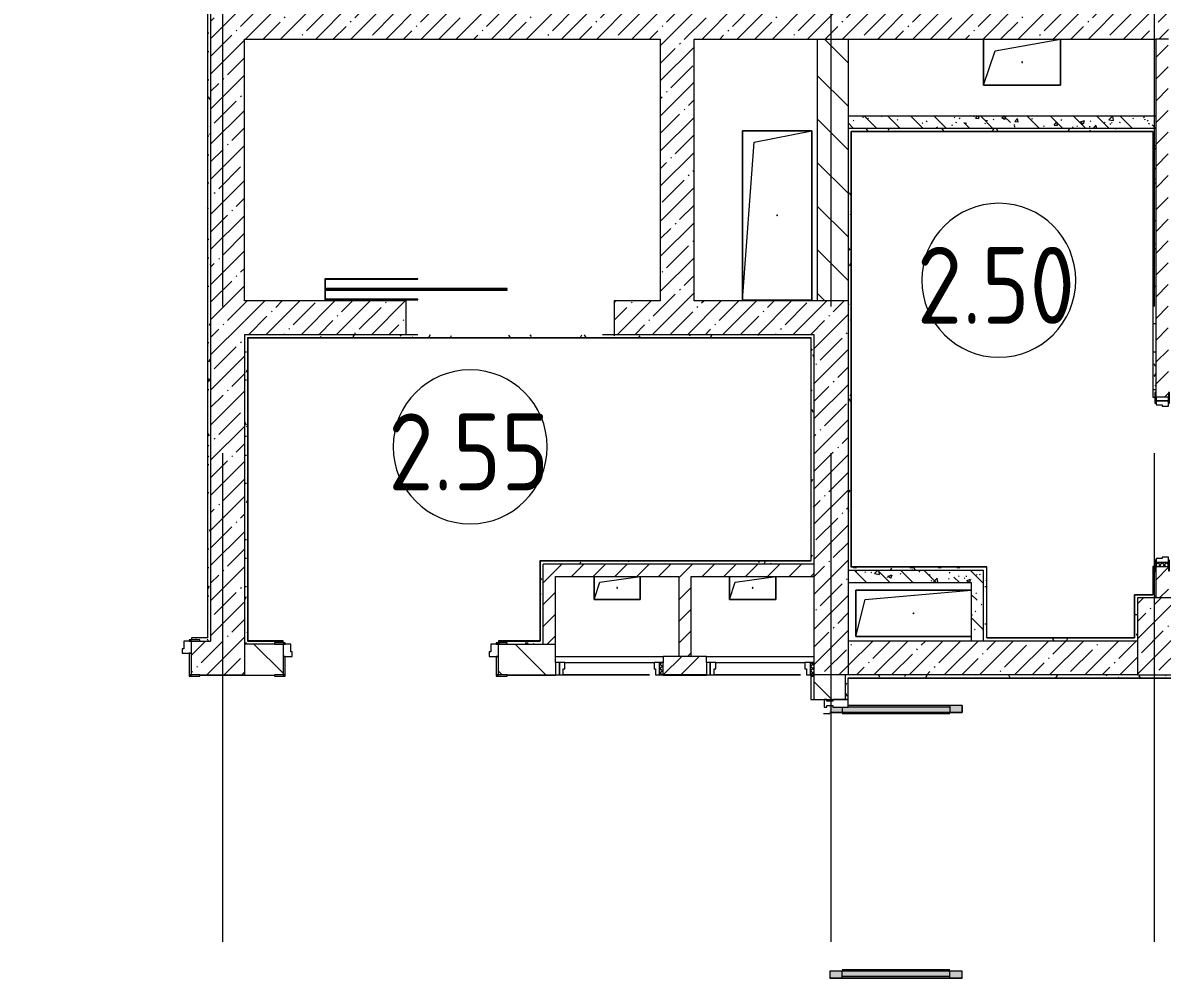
# Model space of a CAD drawing. Header units: millimetres. Extents: x -625 to 415037, y -3642 to 102118.
# Drawn here: x 242132 to 249532, y 85949 to 92176 of the extents above; entities that cross this region are included whole.
import ezdxf

# ---------------------------------------------------------------- set-up
doc = ezdxf.new("R2010")
doc.units = ezdxf.units.MM
doc.linetypes.add('Осевая', pattern=[6350, 1270, -952.5, 3175, -952.5])
for name, color, linetype, lineweight in [('A-AREA-IDEN', 7, 'Continuous', 9), ('A-DETL-GENF', 7, 'Continuous', 9), ('A-DOOR-FRAM-2', 7, 'Continuous', 5), ('A-GENM', 7, 'Continuous', 9), ('A-GLAZ-CWMG', 7, 'Continuous', 9), ('A-GLAZ-CWMG-1', 7, 'Continuous', 20), ('A-WALL', 7, 'Continuous', 5), ('I-WALL', 7, 'Continuous', 5), ('S-COLS', 7, 'Continuous', 9), ('S-COLS-1', 7, 'Continuous', 5), ('Оси', 7, 'Continuous', 9), ('Оси-2', 7, 'Осевая', 9)]:
    doc.layers.add(name, color=color, linetype=linetype, lineweight=lineweight)
doc.layers.add('A-AREA-PATT-2', color=7, linetype='Continuous', lineweight=5, true_color=0xcde0ef, transparency=1)
doc.layers.add('A-FLOR-PATT-1', color=7, linetype='Continuous', lineweight=9, true_color=0xeef6ff, transparency=0.5)
for name, color, linetype, lineweight, true_color in [('A-DOOR-1', 7, 'Continuous', 5, 0xc0c0c0), ('A-DOOR-FRAM-1', 7, 'Continuous', 5, 0xc0c0c0), ('A-WALL-1', 9, 'Continuous', 5, 0x808080), ('A-WALL-FNSH-1', 9, 'Continuous', 5, 0x808080)]:
    doc.layers.add(name, color=color, linetype=linetype, lineweight=lineweight, true_color=true_color)
doc.layers.get('A-DOOR-1').off()
doc.styles.add('GOST Common', font='', dxfattribs={"width": 0.9, "height": 500})
doc.styles.get('GOST Common').set_extended_font_data('GOST Common')
pattern_1 = [(45, (148772.12, 0), (-114.04925, 114.04925), []), (45, (148886.17, 0), (-114.04925, 114.04925), [201.612, -40.322, 6.706, -33.617])]
pattern_2 = [(135, (148772.12, 0), (-141.42136, -141.42136), [])]
pattern_3 = [(45, (148772.12, 0), (-70.71068, 70.71068), [])]
pattern_4 = [(135, (148772.12, 0), (-150.8683, -150.8683), [213.36, -35.56, 7.112, -35.56]), (135, (148772.12, 150.77), (-150.8683, -150.8683), []), (50, (148772.12, 0), (255.05767, -22.3145), [26.67, -293.37]), (355, (148772.12, 0), (-49.3404, 267.47914), [21.336, -234.696]), (100.451, (148793.38, -1.86), (205.71947, 245.16356), [22.666, -249.326]), (46.184, (148772.12, 71.12), (379.511, -58.86), [40.005, -440.055]), (96.636, (148803.75, 66.2), (332.3634, 346.3991), [33.999, -373.989]), (351.184, (148772.12, 71.12), (332.3669, 346.3953), [32.004, -352.044]), (21, (148807.68, 53.34), (212.26017, -143.17112), [26.67, -293.37]), (326, (148807.68, 53.34), (86.52236, 257.8632), [21.336, -234.696]), (71.451, (148825.37, 41.4), (298.78395, 114.6901), [22.666, -249.326]), (37.5, (148772.12, 0), (4.32385, 118.37751), [6.706, -225.146, 6.706, -231.546, -235.585]), (37.5, (148772.12, 0), (4.32385, 118.37751), [-470.103, 6.706, -228.879]), (7.5, (148772.12, 0), (93.54758, 140.2533), [6.706, -129.134, 6.706, -219.812, -89.789]), (7.5, (148772.12, 0), (93.54758, 140.2533), [-362.356, 6.706, -83.083]), (327.5, (148692.82, 0), (189.82734, -8.02019), [6.706, -82.194, 6.706, -270.662, -368.046]), (327.5, (148692.82, 0), (189.82734, -8.02019), [-366.268, 6.706, -361.34]), (317.5, (148657.26, 0), (207.38114, 35.59764), [6.706, -108.864, 6.706, -177.495, -261.366]), (317.5, (148657.26, 0), (207.38114, 35.59764), [-299.771, 6.706, -254.66])]
pattern_5 = [(45, (-171.384, 124.685), (-14.1421, 14.1421), []), (135, (-171.384, 124.685), (-14.1421, -14.1421), [])]
pattern_6 = [(0, (148772.123, 0), (243.84, 60.96), [20.117, -162.763, 20.117, -162.763, -975.36]), (0, (148772.123, 0), (243.84, 60.96), [-365.76, 20.117, -345.643, 20.117, -162.763, -426.72]), (0, (148772.123, 0), (243.84, 60.96), [-914.4, 20.117, -101.803, 20.117, -284.683]), (120, (148863.563, 30.48), (-174.71291, 180.691634), [20.117, -162.763, 20.117, -162.763, -975.36]), (120, (148863.563, 30.48), (-174.71291, 180.691634), [-365.76, 20.117, -345.643, 20.117, -162.763, -426.72]), (120, (148863.563, 30.48), (-174.71291, 180.691634), [-914.4, 20.117, -101.803, 20.117, -284.683]), (240, (148894.043, 152.4), (-69.12709, -241.651634), [20.117, -162.763, 20.117, -162.763, -975.36]), (240, (148894.043, 152.4), (-69.12709, -241.651634), [-365.76, 20.117, -345.643, 20.117, -162.763, -426.72]), (240, (148894.043, 152.4), (-69.12709, -241.651634), [-914.4, 20.117, -101.803, 20.117, -284.683])]

# ---------------------------------------------------------------- blocks, each defined once
blk = doc.blocks.new('110_Дверь_СКБ_1Ст_Внутренняя1 - Д-3б_п_ 1100x2100h_много всего 2-32816779-Объем проектирования 2 этажа')
at = {"layer": 'A-DOOR-FRAM-2'}
h = blk.add_hatch(dxfattribs=at)
h.set_pattern_fill('FP_200', color=256, style=0, pattern_type=2)
h.set_pattern_definition([(45, (-371.384, 104.685), (-14.1421, 14.1421), []), (135, (-371.384, 104.685), (-14.1421, -14.1421), [])])
h.paths.add_polyline_path([(-537.5, 40), (-537.5, -40), (-512.5, -37.7), (-512.5, 40)])
at = {"layer": 'A-DOOR-FRAM-1'}
for p, q in [((-497.5, 48), (-567.5, 48)), ((-567.5, 48), (-567.5, 40)), ((-567.5, 40), (-497.5, 40)), ((-512.5, 40), (-537.5, 40)), ((-537.5, 40), (-537.5, -40)), ((-487.5, 40), (-512.5, 40)), ((-512.5, 40), (-512.5, -40)), ((-512.5, -40), (-512.5, 40)), ((-497.5, 40), (-512.5, 40)), ((-512.5, 40), (-512.5, 39)), ((-512.5, 39), (-497.5, 39)), ((-497.5, 40), (-497.5, 48)), ((-497.5, 39), (-497.5, 40)), ((-487.5, 0), (-487.5, 40)), ((-477.5, 0), (-487.5, 0)), ((-477.5, -40), (-477.5, 0)), ((512.5, 0), (502.5, 0)), ((502.5, 0), (502.5, -40)), ((512.5, 40), (512.5, 0)), ((537.5, 40), (512.5, 40)), ((592.5, 48), (522.5, 48)), ((522.5, 48), (522.5, 40)), ((537.5, 40), (522.5, 40)), ((522.5, 40), (522.5, 39)), ((522.5, 40), (592.5, 40)), ((522.5, 39), (537.5, 39)), ((537.5, -40), (537.5, 40)), ((562.5, 40), (537.5, 40)), ((537.5, 40), (537.5, -40)), ((537.5, 39), (537.5, 40)), ((562.5, -40), (562.5, 40)), ((592.5, 40), (592.5, 48)), ((-497.5, -40), (-567.5, -40)), ((-567.5, -40), (-567.5, -48)), ((-567.5, -48), (-497.5, -48)), ((-537.5, -40), (-512.5, -40)), ((-497.5, -39), (-512.5, -39)), ((-512.5, -39), (-512.5, -40)), ((-512.5, -40), (-477.5, -40)), ((-512.5, -40), (-497.5, -40)), ((-497.5, -40), (-497.5, -39)), ((-497.5, -48), (-497.5, -40)), ((502.5, -40), (537.5, -40)), ((537.5, -39), (522.5, -39)), ((522.5, -39), (522.5, -40)), ((522.5, -40), (537.5, -40)), ((592.5, -40), (522.5, -40)), ((522.5, -40), (522.5, -48)), ((522.5, -48), (592.5, -48)), ((537.5, -40), (537.5, -39)), ((537.5, -40), (562.5, -40)), ((592.5, -48), (592.5, -40))]:
    blk.add_line(p, q, dxfattribs=at)
blk = doc.blocks.new('110_Дверь_СКБ_2Ст - Д-1_л_Лестничная клетка EIS60 2-V348-Объем проектирования 2 этажа')
at = {"layer": 'A-DOOR-FRAM-1'}
for p, q in [((-672.5, 118), (-742.5, 118)), ((-742.5, 118), (-742.5, 110)), ((-742.5, 110), (-672.5, 110)), ((-637.5, 110), (-687.5, 110)), ((-687.5, 110), (-687.5, 30)), ((-672.5, 110), (-672.5, 118)), ((-637.5, 60), (-637.5, 110)), ((662.5, 110), (662.5, 60)), ((712.5, 110), (662.5, 110)), ((767.5, 118), (697.5, 118)), ((697.5, 118), (697.5, 110)), ((697.5, 110), (767.5, 110)), ((712.5, 30), (712.5, 110)), ((767.5, 110), (767.5, 118)), ((-687.5, 30), (-627.5, 30)), ((-672.5, 30), (-687.5, 30)), ((-687.5, 30), (-687.5, -110)), ((-672.5, -110), (-672.5, 30)), ((-627.5, 60), (-637.5, 60)), ((-627.5, 30), (-627.5, 60)), ((662.5, 60), (652.5, 60)), ((652.5, 60), (652.5, 30)), ((652.5, 30), (712.5, 30)), ((712.5, 30), (697.5, 30)), ((697.5, 30), (697.5, -110)), ((712.5, -110), (712.5, 30)), ((-672.5, -110), (-742.5, -110)), ((-742.5, -110), (-742.5, -118)), ((-742.5, -118), (-672.5, -118)), ((-687.5, -110), (-672.5, -110)), ((-672.5, -118), (-672.5, -110)), ((697.5, -110), (712.5, -110)), ((767.5, -110), (697.5, -110)), ((697.5, -110), (697.5, -118)), ((697.5, -118), (767.5, -118)), ((767.5, -118), (767.5, -110))]:
    blk.add_line(p, q, dxfattribs=at)
blk = doc.blocks.new('110_Дверь_СКБ_2Ст - Д-3а 1450x2100h_Лестничная клетка из коридора-32352288-Объем проектирования 2 этажа')
at = {"layer": 'A-DOOR-FRAM-1'}
for p, q in [((-672.5, 108), (-742.5, 108)), ((-742.5, 108), (-742.5, 100)), ((-742.5, 100), (-672.5, 100)), ((-637.5, 100), (-687.5, 100)), ((-687.5, 100), (-687.5, 20)), ((-672.5, 100), (-672.5, 108)), ((-637.5, 50), (-637.5, 100)), ((662.5, 100), (662.5, 50)), ((712.5, 100), (662.5, 100)), ((767.5, 108), (697.5, 108)), ((697.5, 108), (697.5, 100)), ((697.5, 100), (767.5, 100)), ((712.5, 20), (712.5, 100)), ((767.5, 100), (767.5, 108)), ((-687.5, 20), (-627.5, 20)), ((-672.5, 20), (-687.5, 20)), ((-687.5, 20), (-687.5, -100)), ((-672.5, -100), (-672.5, 20)), ((-627.5, 50), (-637.5, 50)), ((-627.5, 20), (-627.5, 50)), ((662.5, 50), (652.5, 50)), ((652.5, 50), (652.5, 20)), ((652.5, 20), (712.5, 20)), ((712.5, 20), (697.5, 20)), ((697.5, 20), (697.5, -100)), ((712.5, -100), (712.5, 20)), ((-672.5, -100), (-742.5, -100)), ((-742.5, -100), (-742.5, -108)), ((-742.5, -108), (-672.5, -108)), ((-687.5, -100), (-672.5, -100)), ((-672.5, -108), (-672.5, -100)), ((697.5, -100), (712.5, -100)), ((767.5, -100), (697.5, -100)), ((697.5, -100), (697.5, -108)), ((697.5, -108), (767.5, -108)), ((767.5, -108), (767.5, -100))]:
    blk.add_line(p, q, dxfattribs=at)
blk = doc.blocks.new('GM_Отверстие прямоугольное _в плите_ - Отверстие-21604515-Объем проектирования 2 этажа')
at = {"layer": 'A-GENM'}
for p, q in [((-225, -550), (-225, 550)), ((-225, 550), (225, 550)), ((225, 550), (-225, 550)), ((-225, 550), (-225, -550)), ((-150, 475), (225, 550)), ((225, 550), (225, -550)), ((225, -550), (225, 550)), ((-225, -550), (-150, 475)), ((225, -550), (-225, -550)), ((-225, -550), (225, -550))]:
    blk.add_line(p, q, dxfattribs=at)
for start, end in [(360, 180), (180, 360)]:
    blk.add_arc((0, 0), 2.5, start, end, dxfattribs=at)
blk = doc.blocks.new('GM_Отверстие прямоугольное _в плите_ - Отверстие-21606279-Объем проектирования 2 этажа')
at = {"layer": 'A-GENM'}
for p, q in [((-375, -150), (-375, 150)), ((-375, 150), (375, 150)), ((375, 150), (-375, 150)), ((-375, 150), (-375, -150)), ((-315, 90), (375, 150)), ((-375, -150), (-315, 90)), ((375, -150), (-375, -150)), ((-375, -150), (375, -150))]:
    blk.add_line(p, q, dxfattribs=at)
for start, end in [(360, 180), (180, 360)]:
    blk.add_arc((0, 0), 2.5, start, end, dxfattribs=at)
blk = doc.blocks.new('GM_Отверстие прямоугольное _в плите_ - Отверстие-21610241-Объем проектирования 2 этажа')
at = {"layer": 'A-GENM'}
for p, q in [((-250, -150), (-250, 150)), ((-250, 150), (-250, -150)), ((-175, 75), (250, 150)), ((250, 150), (250, -150)), ((250, -150), (250, 150)), ((-250, -150), (-175, 75)), ((250, -150), (-250, -150)), ((-250, -150), (250, -150))]:
    blk.add_line(p, q, dxfattribs=at)
for start, end in [(360, 180), (180, 360)]:
    blk.add_arc((0, 0), 2.5, start, end, dxfattribs=at)
blk = doc.blocks.new('110_Дверь_СКБ_1Ст - д-18 700x2100h_Технический шкаф ЭОМ и СС-23698042-Объем проектирования 2 этажа')
at = {"layer": 'A-DOOR-FRAM-2'}
h = blk.add_hatch(dxfattribs=at)
h.set_pattern_fill('FP_120', color=256, style=0, pattern_type=2)
h.set_pattern_definition(pattern_5)
h.paths.add_polyline_path([(-337.5, 60), (-337.5, -20), (-312.5, -20), (-312.5, 60)])
at = {"layer": 'A-DOOR-FRAM-1'}
for p, q in [((-312.5, 60), (-337.5, 60)), ((-337.5, 60), (-337.5, -20)), ((-287.5, 60), (-312.5, 60)), ((-312.5, 60), (-312.5, -20)), ((-312.5, -20), (-312.5, 60)), ((-287.5, 20), (-287.5, 60)), ((-277.5, 20), (-287.5, 20)), ((-277.5, -20), (-277.5, 20)), ((-247.5, 60), (312.5, 60)), ((312.5, 20), (302.5, 20)), ((302.5, 20), (302.5, -20)), ((312.5, 60), (312.5, 20)), ((337.5, 60), (312.5, 60)), ((337.5, -20), (337.5, 60)), ((362.5, 60), (337.5, 60)), ((337.5, 60), (337.5, -20)), ((362.5, -20), (362.5, 60)), ((-337.5, -20), (-312.5, -20)), ((-312.5, -20), (-277.5, -20)), ((302.5, -20), (-277.5, -20)), ((302.5, -20), (337.5, -20)), ((337.5, -20), (362.5, -20))]:
    blk.add_line(p, q, dxfattribs=at)
blk = doc.blocks.new('110_Дверь_СКБ_1Ст - д-18 700x2100h_Технический шкаф ЭОМ и СС-V392-Объем проектирования 2 этажа')
at = {"layer": 'A-DOOR-FRAM-2'}
h = blk.add_hatch(dxfattribs=at)
h.set_pattern_fill('FP_120', color=256, style=0, pattern_type=2)
h.set_pattern_definition(pattern_5)
h.paths.add_polyline_path([(-337.5, 60), (-337.5, -20), (-312.5, -20), (-312.5, 60)])
at = {"layer": 'A-DOOR-FRAM-1'}
for p, q in [((-312.5, 60), (-337.5, 60)), ((-337.5, 60), (-337.5, -20)), ((-287.5, 60), (-312.5, 60)), ((-312.5, 60), (-312.5, -20)), ((-312.5, -20), (-312.5, 60)), ((-287.5, 20), (-287.5, 60)), ((-277.5, 20), (-287.5, 20)), ((-277.5, -20), (-277.5, 20)), ((-247.5, 60), (312.5, 60)), ((312.5, 20), (302.5, 20)), ((302.5, 20), (302.5, -20)), ((312.5, 60), (312.5, 20)), ((337.5, 60), (312.5, 60)), ((337.5, -20), (337.5, 60)), ((362.5, 60), (337.5, 60)), ((337.5, 60), (337.5, -20)), ((362.5, -20), (362.5, 60)), ((-337.5, -20), (-312.5, -20)), ((-312.5, -20), (-277.5, -20)), ((302.5, -20), (-277.5, -20)), ((302.5, -20), (337.5, -20)), ((337.5, -20), (362.5, -20))]:
    blk.add_line(p, q, dxfattribs=at)
blk = doc.blocks.new('GM_Отверстие прямоугольное _в плите_ - Отверстие-21620300-Объем проектирования 2 этажа')
at = {"layer": 'A-GENM'}
for p, q in [((-150, -75), (-150, 75)), ((-150, 75), (-150, -75)), ((-112.5, 37.5), (150, 75)), ((150, 75), (150, -75)), ((150, -75), (150, 75)), ((-150, -75), (-112.5, 37.5)), ((150, -75), (-150, -75)), ((-150, -75), (150, -75))]:
    blk.add_line(p, q, dxfattribs=at)
for start, end in [(360, 180), (180, 360)]:
    blk.add_arc((0, 0), 2.5, start, end, dxfattribs=at)
blk = doc.blocks.new('BSC_Колонна _Прямоугольная - 500х500-17857564-Объем проектирования 2 этажа')
at = {"layer": 'S-COLS-1'}
h = blk.add_hatch(dxfattribs=at)
h.set_pattern_fill('FP_181', color=256, style=0, pattern_type=2)
h.set_pattern_definition([(45, (-100850, -13650), (-114.04925, 114.04925), []), (45, (-100735.95, -13650), (-114.04925, 114.04925), [201.613, -40.323, 6.706, -33.617])])
h.paths.add_polyline_path([(250, -250), (250, 250), (-250, 250), (-250, -250)])
for p, q in [((250, 250), (-250, 250)), ((-250, 250), (-250, -250)), ((250, -250), (250, 250)), ((-250, -250), (250, -250))]:
    blk.add_line(p, q, dxfattribs=at)
blk = doc.blocks.new('DOR_Дверь лифта - 1350х2050h-19118285-Объем проектирования 2 этажа')
at = {"layer": 'A-DOOR-FRAM-1'}
for p, q in [((600, -117), (600, -120)), ((1203, -117), (600, -117)), ((600, -120), (1200, -120)), ((1200, -120), (1200, -180)), ((1203, -183), (1203, -117)), ((1200, -180), (20, -180)), ((20, -180), (20, -183)), ((20, -183), (1203, -183)), ((1203, -187), (20, -187)), ((20, -187), (20, -190)), ((20, -190), (1200, -190)), ((1200, -190), (1200, -250)), ((1203, -253), (1203, -187)), ((600, -250), (600, -253)), ((1200, -250), (600, -250)), ((600, -253), (1203, -253))]:
    blk.add_line(p, q, dxfattribs=at)
blk = doc.blocks.new('Дверь_Витражная_остекление_ - ВВ-7 остекление-32349468-Объем проектирования 2 этажа')
at = {"layer": 'A-DETL-GENF'}
for p, q in [((860, 20), (860, -20)), ((860, 20), (860, -20)), ((-815, -20), (-860, -20)), ((-860, -880), (-860, -20)), ((-815, -20), (-860, -20)), ((-860, -20), (-860, -880)), ((-815, -106.8), (-815, -20)), ((-815, -106.8), (-815, -20)), ((865, -103.8), (865, -20)), ((865, -20), (865, -103.8)), ((-860, -100), (-815, -100)), ((-850, -800), (-850, -100)), ((-815, -880), (-815, -106.8)), ((-815, -880), (-815, -106.8)), ((-806, -106.8), (-806, -100)), ((-806, -800), (-806, -106.8)), ((856, -103.8), (856, -100)), ((856, -800), (856, -103.8)), ((900, -100), (865, -100)), ((865, -880), (865, -103.8)), ((865, -103.8), (865, -880)), ((900, -800), (900, -140)), ((910, -880), (910, -140)), ((910, -880), (910, -140)), ((-860, -800), (-837.2, -800)), ((-837.2, -800), (-815, -800)), ((877.8, -800), (865, -800)), ((910, -800), (877.8, -800)), ((-860, -880), (-837.2, -880)), ((-860, -880), (-837.2, -880)), ((-837.2, -880), (-815, -880)), ((-837.2, -880), (-815, -880)), ((877.8, -880), (865, -880)), ((865, -880), (877.8, -880)), ((910, -880), (877.8, -880)), ((877.8, -880), (910, -880))]:
    blk.add_line(p, q, dxfattribs=at)
blk = doc.blocks.new('Прямоугольный импост - Импост структурный с накладкой - 160мм Темный-32348142-Объем проектирования 2 этажа')
at = {"layer": 'A-GLAZ-CWMG-1'}
for p, q in [((0, 17), (-50, 17)), ((-50, 17), (-50, 0)), ((-50, 0), (-40, 0)), ((-40, 0), (-40, -40)), ((-10, -40), (-10, 0)), ((-10, 0), (0, 0)), ((0, 0), (0, 17)), ((-40, -40), (-50, -40)), ((-50, -40), (-50, -140)), ((0, -40), (-10, -40)), ((0, -140), (0, -40)), ((-50, -140), (0, -140))]:
    blk.add_line(p, q, dxfattribs=at)
blk = doc.blocks.new('Марка_Помещения - Номер-25198446-Объем проектирования 2 этажа')
at = {"layer": 'A-AREA-IDEN'}
for start, end in [(360, 180), (180, 360)]:
    blk.add_arc((0, 0), 2.5, start, end, dxfattribs=at)
blk = doc.blocks.new('2floor')
at = {"layer": 'A-AREA-PATT-2'}
h = blk.add_hatch(color=256, dxfattribs=at)
h.paths.add_polyline_path([(247492.6, 13190), (247493.1, 13190), (247492.6, 13190)])
h.paths.add_polyline_path([(249962.1, 13380), (249962.1, 13383), (251337.1, 13381.5), (251337.1, 13380), (251387.1, 13381.5), (251387.1, 13383), (254321.6, 13383.8), (254321.6, 13400), (249872.1, 13400), (249872.1, 13383), (249912.1, 13383), (249912.1, 13380), (249947.2, 13380)])
h.paths.add_polyline_path([(261327.6, 13380), (261327.6, 13383), (264371.6, 13383), (264371.6, 13400), (259822.6, 13400), (259822.6, 13383), (259862.6, 13383), (259862.6, 13380), (259912.6, 13380.4), (259912.6, 13383), (261277.6, 13381.5), (261277.6, 13380), (261305.2, 13380)])
at = {"layer": 'A-FLOR-PATT-1'}
h = blk.add_hatch(color=256, dxfattribs=at)
h.paths.add_polyline_path([(247459.9, 11430), (248233.1, 11430), (248233.1, 11452.8), (247459.9, 11452.8), (247459.9, 11475), (247373.1, 11475), (247373.1, 11430)])
h.paths.add_polyline_path([(247373.1, 13155), (247456.9, 13155), (247456.9, 13167.8), (248233.1, 13167.8), (248233.1, 13200), (247493.1, 13200), (247493.1, 13190), (247393.1, 13190), (247393.1, 13200), (247373.1, 13200), (247373.1, 13167.8)])
h = blk.add_hatch(color=256, dxfattribs=at)
h.paths.add_polyline_path([(248233.1, 11452.8), (248233.1, 11475), (247459.9, 11475), (247459.9, 11452.8), (248151.8, 11452.8)])
h.paths.add_polyline_path([(247545.6, 13155), (248233.1, 13155), (248233.1, 13167.8), (247456.9, 13167.8), (247456.9, 13155), (247537.4, 13155)])
at = {"layer": 'I-WALL'}
h = blk.add_hatch(dxfattribs=at)
h.set_pattern_fill('FP_191', color=256, style=0, pattern_type=2)
h.set_pattern_definition(pattern_6)
h.paths.add_polyline_path([(243352.1, 13620), (243352.1, 17770), (243332.1, 17770), (243332.1, 13641)])
h.paths.add_polyline_path([(243332.1, 13620), (243352.1, 13620), (243332.1, 13640)])
h = blk.add_hatch(dxfattribs=at)
h.set_pattern_fill('FP_1', color=256, style=0, pattern_type=2)
h.set_pattern_definition(pattern_1)
h.paths.add_polyline_path([(244507.6, 17530), (249572.1, 17530), (249572.1, 17750), (243352.1, 17750), (243352.1, 17530), (244359.2, 17530)])
h = blk.add_hatch(dxfattribs=at)
h.set_pattern_fill('FP_1', color=256, style=0, pattern_type=2)
h.set_pattern_definition(pattern_1)
h.paths.add_polyline_path([(243365.3, 13620), (243572.1, 13620), (243572.1, 17530), (243352.1, 17530), (243352.1, 13620)])
h = blk.add_hatch(dxfattribs=at)
h.set_pattern_fill('FP_1', color=256, style=0, pattern_type=2)
h.set_pattern_definition(pattern_1)
h.paths.add_polyline_path([(246492.1, 15830), (246492.1, 17530), (246272.1, 17530), (246272.1, 15830), (246453.3, 15830)])
h = blk.add_hatch(dxfattribs=at)
h.set_pattern_fill('FP_23', color=256, style=0, pattern_type=2)
h.set_pattern_definition(pattern_2)
h.paths.add_polyline_path([(247292.1, 15830), (247492.1, 15830), (247492.1, 17530), (247292.1, 17530), (247292.1, 16438.4)])
h = blk.add_hatch(dxfattribs=at)
h.set_pattern_fill('FP_22', color=256, style=0, pattern_type=2)
h.set_pattern_definition(pattern_3)
h.paths.add_polyline_path([(249572.1, 13900), (249571.7, 14105), (249492.1, 14105), (249492.1, 13900)])
h.paths.add_polyline_path([(249492.1, 15205), (249572.1, 15205), (249570.7, 17530), (249492.1, 17530), (249492.1, 15218.7)])
h = blk.add_hatch(dxfattribs=at)
h.set_pattern_fill('FP_41', color=256, style=0, pattern_type=2)
h.set_pattern_definition(pattern_4)
h.paths.add_polyline_path([(249432.1, 16950), (249492.1, 16950), (249492.1, 17030), (247492.1, 17030), (247492.1, 16950), (249372.1, 16950)])
h = blk.add_hatch(dxfattribs=at)
h.set_pattern_fill('FP_191', color=256, style=0, pattern_type=2)
h.set_pattern_definition(pattern_6)
h.paths.add_polyline_path([(247492.1, 16930), (249471.1, 16930), (249472.1, 16950), (247492.1, 16950)])
h = blk.add_hatch(dxfattribs=at)
h.set_pattern_fill('FP_191', color=256, style=0, pattern_type=2)
h.set_pattern_definition(pattern_6)
h.paths.add_polyline_path([(249472.1, 13920), (249492.1, 13920), (249492.1, 14075), (249484.1, 14075), (249484.1, 14105), (249472.1, 14105), (249472.1, 13926.6)])
h.paths.add_polyline_path([(249484.1, 15205), (249484.1, 15235), (249492.1, 15235), (249492.1, 16950), (249472.1, 16950), (249472.1, 15205)])
h = blk.add_hatch(dxfattribs=at)
h.set_pattern_fill('FP_191', color=256, style=0, pattern_type=2)
h.set_pattern_definition(pattern_6)
h.paths.add_polyline_path([(247492.1, 14080), (247512.1, 14080), (247512.1, 14100)])
h.paths.add_polyline_path([(247492.1, 14080), (247512.1, 14101), (247512.1, 16929), (247492.1, 16929), (247492.1, 14101)])
h = blk.add_hatch(dxfattribs=at)
h.set_pattern_fill('FP_1', color=256, style=0, pattern_type=2)
h.set_pattern_definition(pattern_1)
h.paths.add_polyline_path([(247492.1, 15610), (247492.1, 15830), (245972.1, 15830), (245972.1, 15610), (247292.1, 15610)])
h.paths.add_polyline_path([(244552.1, 15610), (244622.1, 15610), (244622.1, 15830), (243572.1, 15830), (243574.4, 15610), (244177.6, 15610)])
h = blk.add_hatch(dxfattribs=at)
h.set_pattern_fill('FP_191', color=256, style=0, pattern_type=2)
h.set_pattern_definition(pattern_6)
h.paths.add_polyline_path([(243572.1, 15590), (247251.1, 15590), (247272.1, 15610), (243572.1, 15610)])
h.paths.add_polyline_path([(247270.3, 15590), (247272.1, 15590), (247272.1, 15610), (247252.1, 15590)])
h = blk.add_hatch(dxfattribs=at)
h.set_pattern_fill('FP_191', color=256, style=0, pattern_type=2)
h.set_pattern_definition(pattern_6)
h.paths.add_polyline_path([(243592.1, 13600), (243592.1, 15589), (243572.1, 15590), (243572.1, 13600)])
h = blk.add_hatch(dxfattribs=at)
h.set_pattern_fill('FP_191', color=256, style=0, pattern_type=2)
h.set_pattern_definition(pattern_6)
h.paths.add_polyline_path([(247272.1, 14140), (247272.1, 15590), (247252.1, 15588.2), (247252.1, 14141)])
h = blk.add_hatch(dxfattribs=at)
h.set_pattern_fill('FP_1', color=256, style=0, pattern_type=2)
h.set_pattern_definition(pattern_1)
h.paths.add_polyline_path([(247472.1, 13400), (247492.1, 13400), (247492.1, 15610), (247272.1, 15610), (247272.1, 13400)])
h = blk.add_hatch(dxfattribs=at)
h.set_pattern_fill('FP_191', color=256, style=0, pattern_type=2)
h.set_pattern_definition(pattern_6)
h.paths.add_polyline_path([(245504.1, 13620), (245512.1, 13620), (245512.1, 14140), (245492.1, 14140), (245492.1, 13620)])
h = blk.add_hatch(dxfattribs=at)
h.set_pattern_fill('FP_191', color=256, style=0, pattern_type=2)
h.set_pattern_definition(pattern_6)
h.paths.add_polyline_path([(246453.3, 14120), (247272.1, 14120), (247272.1, 14140), (245512.1, 14140), (245512.1, 14120), (246392.1, 14120)])
h = blk.add_hatch(dxfattribs=at)
h.set_pattern_fill('FP_22', color=256, style=0, pattern_type=2)
h.set_pattern_definition(pattern_3)
h.paths.add_polyline_path([(245512.1, 13600), (245592.1, 13600), (245592.1, 14120), (245512.1, 14120), (245512.1, 13620)])
h = blk.add_hatch(dxfattribs=at)
h.set_pattern_fill('FP_22', color=256, style=0, pattern_type=2)
h.set_pattern_definition(pattern_3)
h.paths.add_polyline_path([(247272.1, 14040), (247272.1, 14120), (245592.1, 14120), (245592.1, 14040), (246512.8, 14040)])
h = blk.add_hatch(dxfattribs=at)
h.set_pattern_fill('FP_41', color=256, style=0, pattern_type=2)
h.set_pattern_definition(pattern_4)
h.paths.add_polyline_path([(247492.1, 14000), (248372.1, 14000), (248372.1, 14080), (247492.1, 14080), (247492.1, 14040)])
h = blk.add_hatch(dxfattribs=at)
h.set_pattern_fill('FP_191', color=256, style=0, pattern_type=2)
h.set_pattern_definition(pattern_6)
h.paths.add_polyline_path([(248292.1, 14080), (248392.1, 14080), (248392.1, 14100), (247513.1, 14100), (247513.1, 14080), (247898.8, 14080)])
h = blk.add_hatch(dxfattribs=at)
h.set_pattern_fill('FP_191', color=256, style=0, pattern_type=2)
h.set_pattern_definition(pattern_6)
h.paths.add_polyline_path([(248372.1, 13620), (248392.1, 13620), (248392.1, 14080), (248372.1, 14080), (248372.1, 13640)])
h = blk.add_hatch(dxfattribs=at)
h.set_pattern_fill('FP_22', color=256, style=0, pattern_type=2)
h.set_pattern_definition(pattern_3)
h.paths.add_polyline_path([(246392.1, 13520), (246472.1, 13520), (246472.1, 14040), (246392.1, 14040), (246392.1, 13896.7)])
h = blk.add_hatch(dxfattribs=at)
h.set_pattern_fill('FP_41', color=256, style=0, pattern_type=2)
h.set_pattern_definition(pattern_4)
h.paths.add_polyline_path([(248372.1, 13620), (248372.1, 14000), (248292.1, 14000), (248292.1, 13620)])
h = blk.add_hatch(dxfattribs=at)
h.set_pattern_fill('FP_191', color=256, style=0, pattern_type=2)
h.set_pattern_definition(pattern_6)
h.paths.add_polyline_path([(249372.1, 13620), (249372.1, 13920), (249352.1, 13920), (249352.1, 13641), (249361.5, 13631.1)])
h.paths.add_polyline_path([(249372.1, 13620), (249352.1, 13640), (249352.1, 13620), (249361.1, 13620)])
h = blk.add_hatch(dxfattribs=at)
h.set_pattern_fill('FP_191', color=256, style=0, pattern_type=2)
h.set_pattern_definition(pattern_6)
h.paths.add_polyline_path([(249483.5, 13900), (249492.1, 13900), (249471.1, 13920), (249372.1, 13920), (249372.1, 13900), (249472.1, 13900)])
h.paths.add_polyline_path([(249492.1, 13900), (249492.1, 13920), (249472.1, 13920), (249486.1, 13906)])
h = blk.add_hatch(dxfattribs=at)
h.set_pattern_fill('FP_1', color=256, style=0, pattern_type=2)
h.set_pattern_definition(pattern_1)
h.paths.add_polyline_path([(243433.9, 13400), (243572.1, 13400), (243572.1, 13620), (243227.1, 13620), (243227.1, 13400), (243352.1, 13400)])
h.paths.add_polyline_path([(241822.1, 13400), (241827.1, 13400), (241825.8, 13620), (241822.1, 13620), (241822.1, 13403)])
h = blk.add_hatch(dxfattribs=at)
h.set_pattern_fill('FP_191', color=256, style=0, pattern_type=2)
h.set_pattern_definition(pattern_6)
h.paths.add_polyline_path([(243282.1, 13620), (243332.1, 13620), (243331.1, 13640), (243227.1, 13640), (243227.1, 13628), (243282.1, 13628)])
h.paths.add_polyline_path([(241827.1, 13628), (241827.1, 13640), (241823.1, 13640), (241822.5, 13628), (241825.5, 13628)])
h = blk.add_hatch(dxfattribs=at)
h.set_pattern_fill('FP_191', color=256, style=0, pattern_type=2)
h.set_pattern_definition(pattern_6)
h.paths.add_polyline_path([(245277.1, 13600), (245512.1, 13600), (245491.1, 13620), (245222.1, 13620), (245222.1, 13608), (245277.1, 13608), (245277.1, 13604.1)])
h.paths.add_polyline_path([(245512.1, 13600), (245512.1, 13620), (245492.1, 13620), (245508.9, 13603.2)])
h.paths.add_polyline_path([(243767.1, 13600), (243767.1, 13608), (243822.1, 13608), (243820.4, 13620), (243593.1, 13620), (243592.1, 13600), (243713.1, 13600)])
h = blk.add_hatch(dxfattribs=at)
h.set_pattern_fill('FP_1', color=256, style=0, pattern_type=2)
h.set_pattern_definition(pattern_1)
h.paths.add_polyline_path([(248372.1, 13400), (249372.1, 13400.2), (249372.1, 13620), (247492.1, 13620), (247492.1, 13400), (247898.8, 13400)])
h = blk.add_hatch(dxfattribs=at)
h.set_pattern_fill('FP_191', color=256, style=0, pattern_type=2)
h.set_pattern_definition(pattern_6)
h.paths.add_polyline_path([(248392.1, 13620), (249352.1, 13620), (249350.3, 13640), (248393.1, 13640), (248392.4, 13625.7)])
h = blk.add_hatch(dxfattribs=at)
h.set_pattern_fill('FP_23', color=256, style=0, pattern_type=2)
h.set_pattern_definition(pattern_2)
h.paths.add_polyline_path([(243797.1, 13400), (243822.1, 13400), (243822.1, 13600), (243572.1, 13600), (243572.1, 13400), (243790.7, 13400)])
h.paths.add_polyline_path([(245252.1, 13400), (245592.1, 13400), (245592.1, 13600), (245222.1, 13600), (245222.1, 13400)])
h = blk.add_hatch(dxfattribs=at)
h.set_pattern_fill('FP_79', color=256, style=0, pattern_type=2)
h.set_pattern_definition([(45, (148772.12, 0), (-171.0739, 171.0739), []), (45, (148886.17, 0), (-171.0739, 171.0739), [])])
h.paths.add_polyline_path([(246472.1, 13400), (246572.1, 13400), (246572.1, 13520), (246292.1, 13520), (246292.1, 13400), (246453.3, 13400)])
h = blk.add_hatch(dxfattribs=at)
h.set_pattern_fill('FP_23', color=256, style=0, pattern_type=2)
h.set_pattern_definition(pattern_2)
h.paths.add_polyline_path([(247472.1, 13240), (247472.1, 13400), (247272.1, 13400), (247272.1, 13240), (247451.3, 13240)])
h = blk.add_hatch(dxfattribs=at)
h.set_pattern_fill('FP_191', color=256, style=0, pattern_type=2)
h.set_pattern_definition(pattern_6)
h.paths.add_polyline_path([(247484.8, 13240), (247492.1, 13240), (247492.1, 13400), (247472.1, 13400), (247472.1, 13240)])
h = blk.add_hatch(dxfattribs=at)
h.set_pattern_fill('FP_191', color=256, style=0, pattern_type=2)
h.set_pattern_definition(pattern_6)
h.paths.add_polyline_path([(249344.3, 13380), (249872.1, 13380), (249872.1, 13400), (247492.1, 13400), (247492.4, 13380), (248392.1, 13380)])
at = {"layer": 'A-WALL'}
for p, q in [((243332.1, 17770), (243332.1, 13640)), ((247492.1, 17530), (247492.1, 13400)), ((249572.1, 17530), (249492.1, 17530)), ((249492.1, 15235), (249492.1, 17530)), ((249472.1, 16930), (247512.1, 16930)), ((247512.1, 16930), (247512.1, 14100)), ((247492.1, 15830), (247292.1, 15830)), ((243572.1, 15610), (243572.1, 13400)), ((247252.1, 15590), (243592.1, 15590)), ((243592.1, 15590), (243592.1, 13620)), ((247252.1, 14140), (247252.1, 15590)), ((247272.1, 13480), (247272.1, 15610)), ((245512.1, 14140), (247252.1, 14140)), ((245512.1, 13600), (245512.1, 14120)), ((247492.1, 14080), (248372.1, 14080)), ((249492.1, 13900), (249492.1, 14075)), ((243282.1, 13620), (243352.1, 13620)), ((249372.1, 13620), (247492.1, 13620)), ((248392.1, 13640), (249219.6, 13640)), ((243767.1, 13600), (243572.1, 13600)), ((245277.1, 13600), (245592.1, 13600)), ((243282.1, 13400), (243572.1, 13400)), ((245277.1, 13400), (245592.1, 13400)), ((247272.1, 13240), (247272.1, 13400)), ((249372.1, 13400), (247472.1, 13400)), ((247492.1, 13240), (247492.1, 13380))]:
    blk.add_line(p, q, dxfattribs=at)
at = {"layer": 'A-WALL-1'}
for p, q in [((243352.1, 17750), (243352.1, 13620)), ((243572.1, 15830), (243572.1, 17530)), ((243572.1, 17530), (246272.1, 17530)), ((246272.1, 17530), (246272.1, 15830)), ((246492.1, 17530), (249492.1, 17530)), ((246492.1, 15830), (246492.1, 17530)), ((247292.1, 17530), (247292.1, 15830)), ((249492.1, 17030), (247492.1, 17030)), ((249492.1, 16950), (247492.1, 16950)), ((249472.1, 16930), (249472.1, 15205)), ((244622.1, 15830), (243572.1, 15830)), ((244622.1, 15610), (244622.1, 15830)), ((246272.1, 15830), (245972.1, 15830)), ((245972.1, 15830), (245972.1, 15610)), ((247292.1, 15830), (246492.1, 15830)), ((244697.1, 15610), (243572.1, 15610)), ((247272.1, 15610), (245897.1, 15610)), ((249472.1, 15205), (249484.1, 15205)), ((245492.1, 14140), (245492.1, 13620)), ((247272.1, 14120), (245512.1, 14120)), ((248392.1, 14100), (247512.1, 14100)), ((248372.1, 13620), (248372.1, 14080)), ((248392.1, 13640), (248392.1, 14100)), ((249484.1, 14105), (249472.1, 14105)), ((249472.1, 14105), (249472.1, 13920)), ((245592.1, 13480), (245592.1, 14040)), ((245592.1, 14040), (246392.1, 14040)), ((246392.1, 14040), (246392.1, 13520)), ((246472.1, 14040), (247272.1, 14040)), ((246472.1, 13520), (246472.1, 14040)), ((247492.1, 14000), (248292.1, 14000)), ((248292.1, 14000), (248292.1, 13620)), ((249472.1, 13920), (249471.1, 13920)), ((243331.1, 13640), (243227.1, 13640)), ((243227.1, 13640), (243227.1, 13628)), ((243593.1, 13620), (243592.1, 13620)), ((243822.1, 13608), (243822.1, 13620)), ((245222.1, 13620), (245222.1, 13608)), ((245492.1, 13620), (245491.1, 13620)), ((249352.1, 13641), (249352.1, 13640)), ((246572.1, 13520), (246292.1, 13520)), ((246292.1, 13520), (246292.1, 13480)), ((246572.1, 13480), (246572.1, 13520)), ((247492.1, 13400), (247272.1, 13400)), ((247472.1, 13400), (247472.1, 13240)), ((247492.1, 13400), (247492.1, 13400)), ((247272.1, 13390), (247252.1, 13390)), ((247492.1, 13380), (249872.1, 13380)), ((247252.1, 13240), (247492.1, 13240))]:
    blk.add_line(p, q, dxfattribs=at)
at = {"layer": 'A-WALL-FNSH-1'}
for p, q in [((247513.1, 16929), (249471.1, 16929)), ((247513.1, 14100), (247513.1, 16929)), ((249471.1, 16929), (249471.1, 15205)), ((243593.1, 15589), (247251.1, 15589)), ((243593.1, 15589), (243593.1, 13620)), ((247251.1, 15589), (247251.1, 14141)), ((249471.1, 15205), (249472.1, 15205)), ((245491.1, 14141), (245491.1, 13621)), ((247251.1, 14141), (245491.1, 14141)), ((245492.1, 14140), (245512.1, 14140)), ((248393.1, 14101), (247512.1, 14101)), ((248393.1, 13641), (248393.1, 14101)), ((249472.1, 14105), (249471.1, 14105)), ((249471.1, 14105), (249471.1, 13921)), ((249351.1, 13921), (249351.1, 13641)), ((249471.1, 13921), (249351.1, 13921)), ((249352.1, 13641), (249352.1, 13920)), ((249352.1, 13920), (249471.1, 13920)), ((243332.1, 13641), (243227.1, 13641)), ((243227.1, 13641), (243227.1, 13640)), ((243822.1, 13621), (243593.1, 13621)), ((243593.1, 13620), (243822.1, 13620)), ((243822.1, 13620), (243822.1, 13621)), ((245491.1, 13621), (245222.1, 13621)), ((245222.1, 13621), (245222.1, 13620)), ((245222.1, 13620), (245491.1, 13620)), ((249351.1, 13641), (248393.1, 13641)), ((249219.6, 13640), (249352.1, 13640)), ((243282.1, 13399), (243767.1, 13399)), ((245277.1, 13399), (245592.1, 13399)), ((245592.1, 13399), (245592.1, 13400)), ((246572.1, 13400), (246292.1, 13400)), ((246292.1, 13400), (246292.1, 13399)), ((246292.1, 13399), (246572.1, 13399)), ((246572.1, 13399), (246572.1, 13400)), ((247251.1, 13400), (247251.1, 13240)), ((247252.1, 13399), (247262.1, 13399)), ((247252.1, 13240), (247252.1, 13399)), ((247262.1, 13399), (247262.1, 13400)), ((247493.1, 13240), (247493.1, 13379)), ((247493.1, 13379), (249872.1, 13379)), ((247251.1, 13240), (247252.1, 13240)), ((247492.1, 13240), (247493.1, 13240))]:
    blk.add_line(p, q, dxfattribs=at)
at = {"layer": 'I-WALL'}
for p, q in [((243331.1, 13640), (243332.1, 13640)), ((245592.1, 13520), (246292.1, 13520)), ((246572.1, 13520), (247272.1, 13520)), ((246202.1, 13399), (245592.1, 13399)), ((246292.1, 13399), (246242.1, 13399)), ((247182.1, 13399), (246572.1, 13399)), ((247251.1, 13399), (247222.1, 13399))]:
    blk.add_line(p, q, dxfattribs=at)
at = {"layer": 'Оси'}
for p, q in [((249482.1, 17028.3), (249482.1, 22028.3)), ((243432.1, 16915.1), (243432.1, 21915.1)), ((247382.1, 16915.1), (247382.1, 21915.1))]:
    blk.add_line(p, q, dxfattribs=at)
at = {"layer": 'Оси-2'}
for p, q in [((249482.1, 3093.7), (249482.1, 17028.3)), ((243432.1, 3093.7), (243432.1, 16915.1)), ((247382.1, 3093.7), (247382.1, 16915.1))]:
    blk.add_line(p, q, dxfattribs=at)
at = {"layer": 'A-AREA-IDEN', "xscale": 199.9999999999999, "yscale": 199.9999999999999, "zscale": 199.9999999999999}
for p in [(248470.8, 15963.5), (245037.6, 14881.2)]:
    blk.add_blockref('Марка_Помещения - Номер-25198446-Объем проектирования 2 этажа', p, dxfattribs=at)
at = {"layer": 'A-DOOR-1'}
for name, p, rotation in [('DOR_Дверь лифта - 1350х2050h-19118285-Объем проектирования 2 этажа', (245297.1, 15720), 180), ('110_Дверь_СКБ_1Ст_Внутренняя1 - Д-3б_п_ 1100x2100h_много всего 2-32816779-Объем проектирования 2 этажа', (249532.1, 14642.5), 90), ('110_Дверь_СКБ_1Ст - д-18 700x2100h_Технический шкаф ЭОМ и СС-V392-Объем проектирования 2 этажа', (245954.6, 13460), 180), ('110_Дверь_СКБ_1Ст - д-18 700x2100h_Технический шкаф ЭОМ и СС-23698042-Объем проектирования 2 этажа', (246934.6, 13460), 180), ('Дверь_Витражная_остекление_ - ВВ-7 остекление-32349468-Объем проектирования 2 этажа', (247353.1, 12290), 89.99999999999993)]:
    blk.add_blockref(name, p, dxfattribs=dict(at, rotation=rotation))
for name, p in [('110_Дверь_СКБ_2Ст - Д-1_л_Лестничная клетка EIS60 2-V348-Объем проектирования 2 этажа', (242514.6, 13510)), ('110_Дверь_СКБ_2Ст - Д-3а 1450x2100h_Лестничная клетка из коридора-32352288-Объем проектирования 2 этажа', (244509.6, 13500))]:
    blk.add_blockref(name, p, dxfattribs=at)
at = {"layer": 'A-GENM'}
for name, p in [('GM_Отверстие прямоугольное _в плите_ - Отверстие-21610241-Объем проектирования 2 этажа', (248622.1, 17380)), ('GM_Отверстие прямоугольное _в плите_ - Отверстие-21604515-Объем проектирования 2 этажа', (247032.1, 16385)), ('GM_Отверстие прямоугольное _в плите_ - Отверстие-21620300-Объем проектирования 2 этажа', (245992.1, 13965)), ('GM_Отверстие прямоугольное _в плите_ - Отверстие-21620300-Объем проектирования 2 этажа', (246872.1, 13965)), ('GM_Отверстие прямоугольное _в плите_ - Отверстие-21606279-Объем проектирования 2 этажа', (247917.1, 13800))]:
    blk.add_blockref(name, p, dxfattribs=at)
at = {"layer": 'A-GLAZ-CWMG', "rotation": 89.99999999999993}
blk.add_blockref('Прямоугольный импост - Импост структурный с накладкой - 160мм Темный-32348142-Объем проектирования 2 этажа', (247353.1, 13240), dxfattribs=at)
at = {"layer": 'S-COLS'}
blk.add_blockref('BSC_Колонна _Прямоугольная - 500х500-17857564-Объем проектирования 2 этажа', (249622.1, 13650), dxfattribs=at)
at = {"layer": 'A-AREA-IDEN', "char_height": 500, "width": 1327.594, "attachment_point": 1, "style": 'GOST Common'}
for s, insert in [('2.50', (247939.4, 16180.6)), ('2.55', (244506.2, 15098.4))]:
    blk.add_mtext(s, dxfattribs=dict(at, insert=insert))

msp = doc.modelspace()

# ---------------------------------------------------------------- block references
msp.add_blockref('2floor', (0, 74539.4))

doc.saveas('drawing.dxf')
